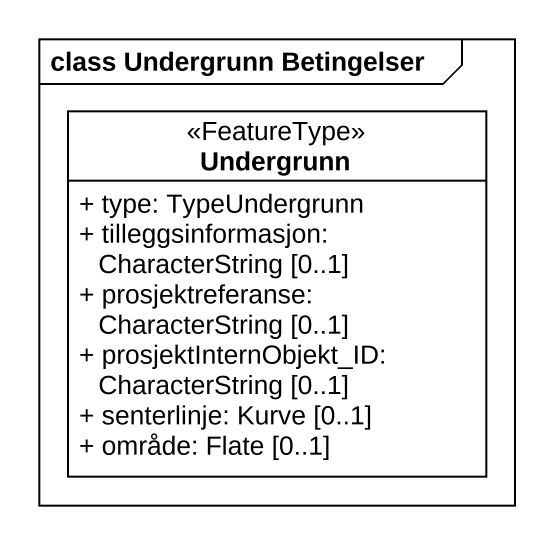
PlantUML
@startuml
mainframe class Undergrunn Betingelser
hide circle
hide empty members
skinparam classAttributeIconSize 0
class Undergrunn <<FeatureType>> {
  + type: TypeUndergrunn
  + tilleggsinformasjon: CharacterString [0..1]
  + prosjektreferanse: CharacterString [0..1]
  + prosjektInternObjekt_ID: CharacterString [0..1]
  + senterlinje: Kurve [0..1]
  + område: Flate [0..1]
}
@enduml
